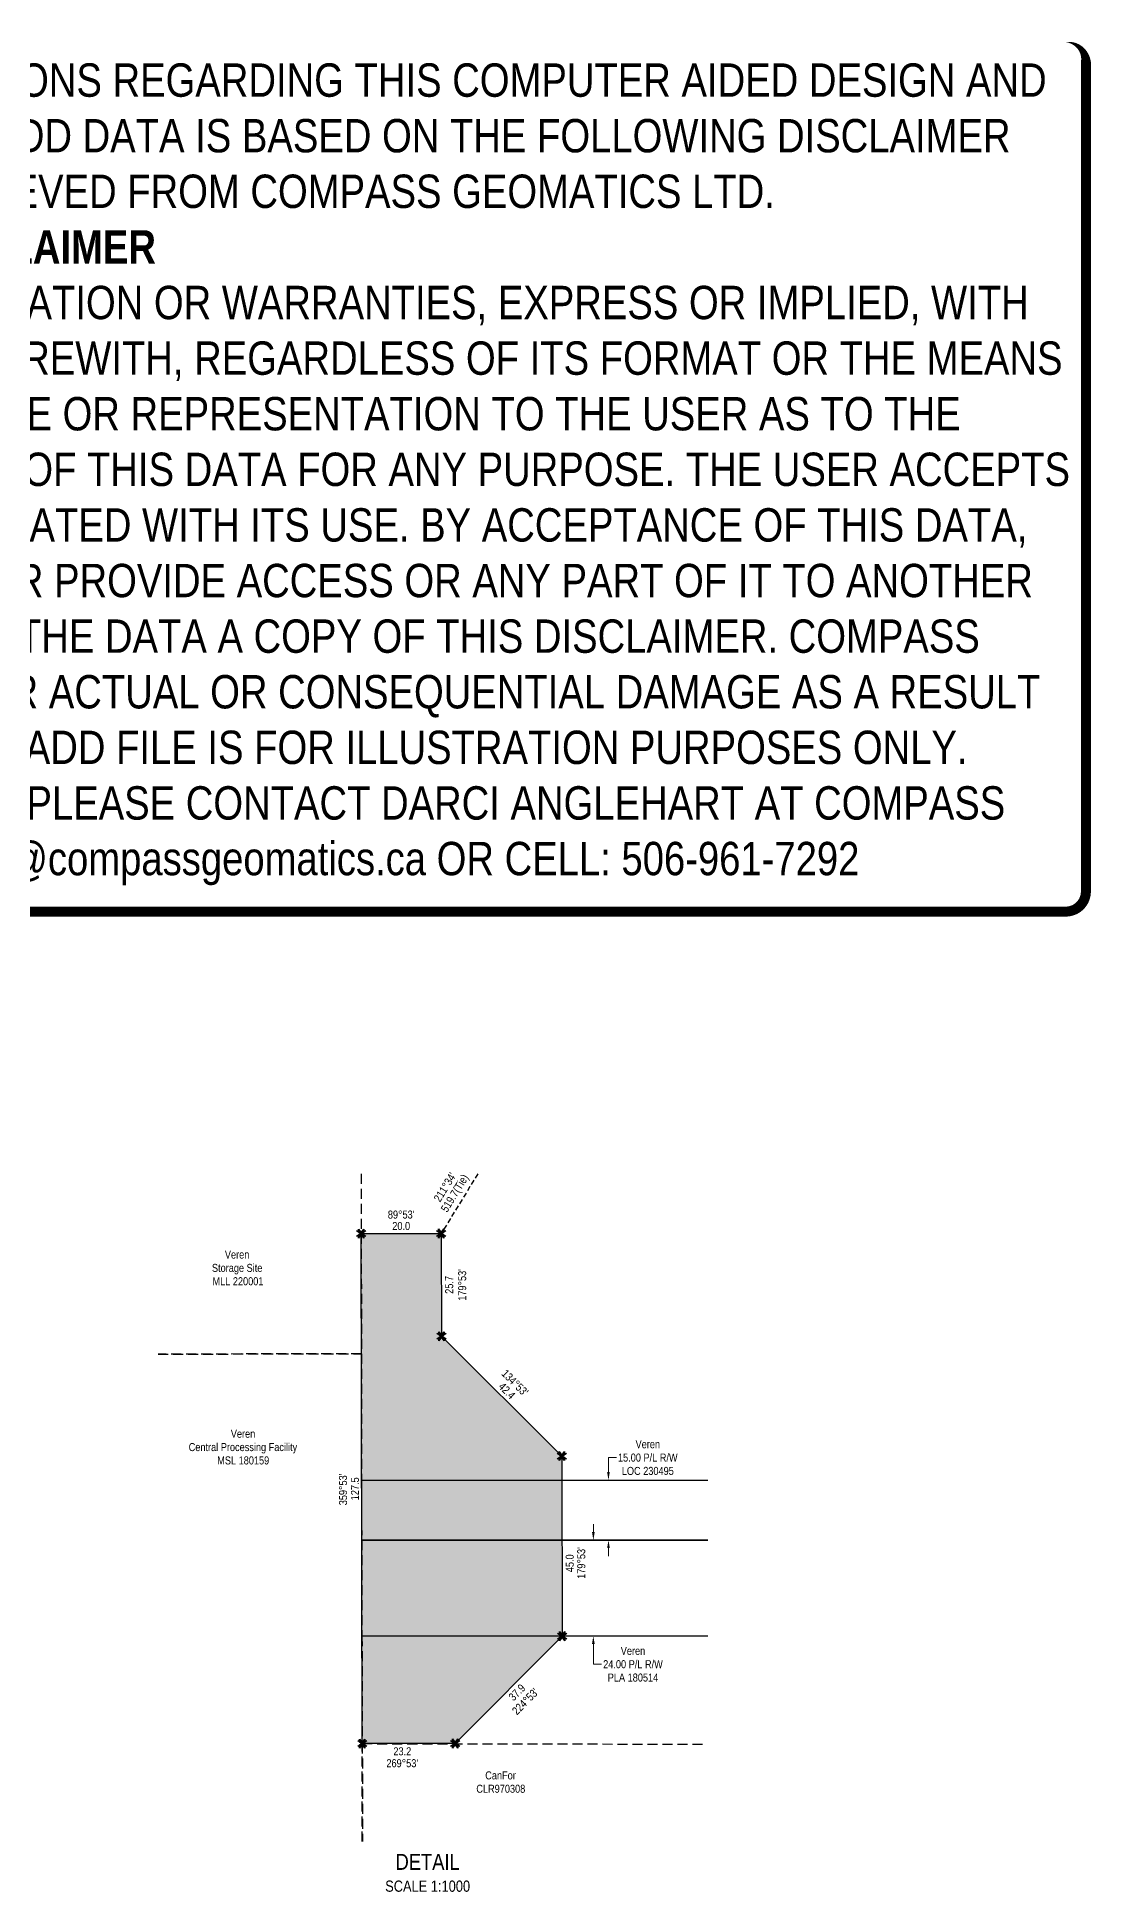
# Model space of a CAD drawing. Extents: x 489159 to 491791, y 6044100 to 6046450.
# Drawn here: x 490475 to 491791, y 6044134 to 6046450 of the extents above; entities that cross this region are included whole.
import ezdxf
from ezdxf.enums import TextEntityAlignment as Align

# ---------------------------------------------------------------- set-up
doc = ezdxf.new("R2010")
doc.units = 0
doc.header["$LTSCALE"] = 5
doc.header["$PDSIZE"] = 0.5
doc.linetypes.add('foc-ACCESSROAD', pattern=[3.75, 2.5, -1.25])
doc.linetypes.add('foc-TRAV', pattern=[1.875, 1.25, -0.625])
doc.layers.get('Defpoints').update_dxf_attribs({"color": 9})
for name, color, linetype in [('C-RW', 13, 'Continuous'), ('C-WS', 13, 'foc-ACCESSROAD'), ('DETAIL-T', 7, 'Continuous'), ('F-WS', 190, 'foc-ACCESSROAD'), ('L-BD', 7, 'Continuous'), ('L-MON', 1, 'Continuous'), ('L-TRAV', 7, 'foc-TRAV'), ('P-PROPOSED', 10, 'Continuous'), ('P-PROPOSED-H', 21, 'Continuous')]:
    doc.layers.add(name, color=color, linetype=linetype)
for name, color, linetype, lineweight in [('C-RW-T', 13, 'Continuous', 9), ('C-WS-T', 13, 'Continuous', 9), ('F-WS-T', 190, 'Continuous', 9)]:
    doc.layers.add(name, color=color, linetype=linetype, lineweight=lineweight)
doc.layers.add('DISCLAIMER', color=7, linetype='Continuous', plot=False)
doc.styles.add('80', font='ARIALN.TTF', dxfattribs={"height": 10})
doc.styles.add('80CG', font='ARIALN.TTF', dxfattribs={"height": 10})
doc.styles.add('80L', font='ARIALN.TTF', dxfattribs={"height": 10})
doc.styles.get("Standard").update_dxf_attribs({"font": 'ARIALN.TTF'})
doc.dimstyles.new('Compass 5 000', dxfattribs={"dimscale": 5, "dimtxt": 9, "dimasz": 2, "dimexe": 0.2, "dimexo": 0.0625, "dimgap": 0.5, "dimtad": 0, "dimtih": 1, "dimtoh": 1, "dimzin": 0, "dimdsep": 46, "dimtxsty": '80CG', "dimcen": 0.1, "dimse1": 1, "dimse2": 1, "dimclrd": 256, "dimclrt": 256, "dimaunit": 1, "dimadec": 4, "dimazin": 0, "dimtfac": 0.06, "dimtofl": 0, "dimtmove": 0, "dimatfit": 1, "dimfxl": 0.2, "dimtolj": 1, "dimtzin": 0, "dimlwd": -1, "dimarcsym": 0})

# ---------------------------------------------------------------- blocks, each defined once
blk = doc.blocks.new('*D516')
at = {"layer": 'C-RW-T', "transparency": 16777216}
for p, q in [((491188.3, 6044658), (491188.3, 6044676)), ((491188.3, 6044676), (491198.3, 6044676)), ((491188.3, 6044563), (491188.3, 6044553))]:
    blk.add_line(p, q, dxfattribs=at)
for points in [[(491186.6, 6044658), (491189.9, 6044658), (491188.3, 6044648)], [(491186.6, 6044563), (491189.9, 6044563), (491188.3, 6044573)]]:
    blk.add_solid(points, dxfattribs=at)
at = {"layer": 'Defpoints', "color": 0, "transparency": 16777216}
for p in [(491111.4, 6044648), (491188.3, 6044648), (491111.4, 6044573)]:
    blk.add_point(p, dxfattribs=at)
at = {"layer": 'C-RW-T', "transparency": 16777216, "insert": (491237.4, 6044676), "char_height": 10, "attachment_point": 5, "style": '80CG'}
blk.add_mtext('\\A1;Veren\\P15.00 P/L R/W\\PLOC 230495', dxfattribs=at)
blk = doc.blocks.new('*D517')
at = {"layer": 'C-RW-T', "transparency": 16777216}
for p, q in [((491169.4, 6044583), (491169.4, 6044593)), ((491169.4, 6044443.1), (491169.4, 6044417.9)), ((491169.4, 6044417.9), (491179.4, 6044417.9))]:
    blk.add_line(p, q, dxfattribs=at)
for points in [[(491171.1, 6044583), (491167.7, 6044583), (491169.4, 6044573)], [(491171.1, 6044443.1), (491167.7, 6044443.1), (491169.4, 6044453.1)]]:
    blk.add_solid(points, dxfattribs=at)
at = {"layer": 'Defpoints', "color": 0, "transparency": 16777216}
for p in [(491169.4, 6044573), (491298.5, 6044573), (491298.5, 6044453.1)]:
    blk.add_point(p, dxfattribs=at)
at = {"layer": 'C-RW-T', "transparency": 16777216, "insert": (491218.9, 6044417.9), "char_height": 10, "attachment_point": 5, "style": '80CG'}
blk.add_mtext('\\A1;Veren\\P24.00 P/L R/W\\PPLA 180514', dxfattribs=at)
blk = doc.blocks.new('TEMP')
h = blk.add_hatch(color=255)
h.dxf.hatch_style = 1
h.paths.add_polyline_path([(0, 0.25), (-0.67, 1.15), (-0.67, 0.67), (-1.15, 0.67), (-0.25, 0), (-1.15, -0.67), (-0.67, -0.67), (-0.67, -1.15), (0, -0.25), (0.67, -1.15), (0.67, -0.67), (1.15, -0.67), (0.25, 0), (1.15, 0.67), (0.67, 0.67), (0.67, 1.15)])
h.paths.add_polyline_path([(0.57, 0.85), (0.57, 0.57), (0.85, 0.57), (0.08, 0), (0.85, -0.57), (0.57, -0.57), (0.57, -0.85), (0, -0.08), (-0.57, -0.85), (-0.57, -0.57), (-0.85, -0.57), (-0.08, 0), (-0.85, 0.57), (-0.57, 0.57), (-0.57, 0.85), (0, 0.08)], flags=16)
h = blk.add_hatch(color=1)
h.dxf.hatch_style = 1
h.paths.add_polyline_path([(0, 0.08), (-0.57, 0.85), (-0.57, 0.57), (-0.85, 0.57), (-0.08, 0), (-0.85, -0.57), (-0.57, -0.57), (-0.57, -0.85), (0, -0.08), (0.57, -0.85), (0.57, -0.57), (0.85, -0.57), (0.08, 0), (0.85, 0.57), (0.57, 0.57), (0.57, 0.85)])
at = {"color": 1}
for p, q in [((-0.08, 0), (0.08, 0)), ((0, 0.08), (0, -0.08))]:
    blk.add_line(p, q, dxfattribs=at)
at = {"color": 255, "flags": 128}
blk.add_lwpolyline([(-0.25, 0), (-1.15, 0.67), (-0.67, 0.67), (-0.67, 1.15), (0, 0.25), (0.67, 1.15), (0.67, 0.67), (1.15, 0.67), (0.25, 0), (1.15, -0.67), (0.67, -0.67), (0.67, -1.15), (0, -0.25), (-0.67, -1.15), (-0.67, -0.67), (-1.15, -0.67)], close=True, dxfattribs=at)
at = {"color": 1, "flags": 128}
blk.add_lwpolyline([(-0.08, 0), (-0.85, 0.57), (-0.57, 0.57), (-0.57, 0.85), (0, 0.08), (0.57, 0.85), (0.57, 0.57), (0.85, 0.57), (0.08, 0), (0.85, -0.57), (0.57, -0.57), (0.57, -0.85), (0, -0.08), (-0.57, -0.85), (-0.57, -0.57), (-0.85, -0.57)], close=True, dxfattribs=at)
blk = doc.blocks.new('Disclaimer_Legal')
at = {"layer": 'DISCLAIMER', "color": 254, "flags": 128}
blk.add_lwpolyline([(-3612.9, -1104.6, 37.5, 37.5, 0), (4096.1, -1104.6, 37.5, 37.5, 0.414214), (4171.1, -1029.6, 37.5, 37.5, 0), (4171.1, 2078.7, 37.5, 0, 0.414214), (4096.1, 2153.7, 0, 0, 0), (-3612.9, 2153.7, 0, 0, 0.414214), (-3687.9, 2078.7, 0, 0, 0), (-3687.9, -1029.6, 0, 37.5, 0.414214)], format="xyseb", close=True, dxfattribs=at)
at = {"layer": 'DISCLAIMER', "color": 254, "insert": (241.6, 533.9), "char_height": 125, "width": 7717.568, "attachment_point": 5, "style": '80'}
blk.add_mtext('NOTICE TO THE CORPORATION, PERSON &/OR PERSONS REGARDING THIS COMPUTER AIDED DESIGN AND DRAFTING (CADD) FILES. ACCEPTANCE OF THE CADD DATA IS BASED ON THE FOLLOWING DISCLAIMER WHICH COVERS ALL CADD DATA RECIEVED FROM COMPASS GEOMATICS LTD.\\P{\\fArial Narrow|b1|i0|c0|p34;DISCLAIMER}\\PCOMPASS GEOMATICS LTD. MAKES NO REPRESENTATION OR WARRANTIES, EXPRESS OR IMPLIED, WITH RESPECT TO THE REUSE OF THE DATA PROVIDED HEREWITH, REGARDLESS OF ITS FORMAT OR THE MEANS OF ITS TRANSMISSION. THERE IS NO GUARANTEE OR REPRESENTATION TO THE USER AS TO THE ACCURACY, CURRENCY, SUITABILITY OR RELIABILITY OF THIS DATA FOR ANY PURPOSE. THE USER ACCEPTS THE DATA "AS IS", AND ASSUMES ALL RISKS ASSOCIATED WITH ITS USE. BY ACCEPTANCE OF THIS DATA, THE USER AGREES NOT TO TRANSMIT THIS DATA OR PROVIDE ACCESS OR ANY PART OF IT TO ANOTHER PARTY UNLESS THE USER SHALL INCLUDE WITH THE DATA A COPY OF THIS DISCLAIMER. COMPASS GEOMATICS LTD. ASSUMES NO RESPONSIBILITY FOR ACTUAL OR CONSEQUENTIAL DAMAGE AS A RESULT OF ANY USER\'S RELIANCE ON THIS DATA. THIS CADD FILE IS FOR ILLUSTRATION PURPOSES ONLY.\\PIF YOU REQUIRE MORE ACCURATE INFORMATION, PLEASE CONTACT DARCI ANGLEHART AT COMPASS GEOMATICS LTD. VIA EMAIL: darci.anglehart@compassgeomatics.ca OR CELL: 506-961-7292', dxfattribs=at)

msp = doc.modelspace()

# ---------------------------------------------------------------- hatches: boundary and pattern name
at = {"layer": 'P-PROPOSED-H'}
h = msp.add_hatch(color=256, dxfattribs=at)
h.dxf.hatch_style = 1
h.paths.add_polyline_path([(490879.452, 6044955.788), (490979.4, 6044956.004), (490979.677, 6044827.58), (491129.923, 6044677.982), (491130.409, 6044453.1), (490996.868, 6044318.981), (490880.829, 6044318.73)])

# ---------------------------------------------------------------- linework, layer by layer
at = {"layer": 'C-RW'}
for points in [[(491312.452, 6044572.968), (490880.086, 6044572.968), (490880.242, 6044647.979), (491312.452, 6044647.979)], [(491312.452, 6044453.1), (490880.437, 6044453.099), (490880.086, 6044572.968), (491312.452, 6044572.96)]]:
    msp.add_lwpolyline(points, dxfattribs=at)
at = {"layer": 'C-WS', "flags": 128}
msp.add_lwpolyline([(490879.31, 6045030.492), (490879.838, 6044805.866), (490625.972, 6044805.215)], dxfattribs=at)
at = {"layer": 'C-WS'}
msp.add_lwpolyline([(490625.972, 6044805.215), (490879.838, 6044805.866), (490879.859, 6044650.973), (490879.863, 6044647.929), (490880.086, 6044572.968), (490880.437, 6044453.099), (490880.829, 6044318.73), (490881.187, 6044196.292)], dxfattribs=at)
at = {"layer": 'F-WS'}
msp.add_lwpolyline([(490880.575, 6044196.294), (490880.829, 6044318.73), (491308.483, 6044318.109)], dxfattribs=at)
at = {"layer": 'L-TRAV', "flags": 128}
msp.add_lwpolyline([(491025.156, 6045030.492), (490979.4, 6044956.004)], dxfattribs=at)
at = {"layer": 'P-PROPOSED', "flags": 128}
msp.add_lwpolyline([(490879.452, 6044955.788), (490979.4, 6044956.004), (490979.677, 6044827.58), (491129.923, 6044677.982), (491130.409, 6044453.1), (490996.868, 6044318.981), (490880.829, 6044318.73)], close=True, dxfattribs=at)

# ---------------------------------------------------------------- block references
at = {"layer": 'Defpoints', "color": 2, "xscale": 0.3333333333333333, "yscale": 0.3333333333333333, "zscale": 0.3333333333333333}
msp.add_blockref('Disclaimer_Legal', (490394.163, 6045726.305), dxfattribs=at)
at = {"layer": 'L-MON', "color": 2, "xscale": 4.997395, "yscale": 4.997395, "zscale": 4.997395}
for p in [(490879.452, 6044955.788), (490979.4, 6044956.004), (490979.677, 6044827.58), (491129.923, 6044677.982), (491130.409, 6044453.1), (490880.829, 6044318.73), (490996.868, 6044318.981)]:
    msp.add_blockref('TEMP', p, dxfattribs=at)

# ---------------------------------------------------------------- texts
at = {"layer": 'C-WS-T', "char_height": 9.99479, "attachment_point": 1, "style": '80L'}
for s, width, insert in [('\\pi16.464;Veren\\P\\pi0.30905;Storage Site\\P\\pi0.96355;MLL 220001', 62.61852, (490692.744, 6044934.648)), ('\\pi52.96;Veren\\P\\pi0.35801;Central Processing Facility\\P\\pi36.025;MSL 180159', 135.6116, (490663.65, 6044710.845))]:
    msp.add_mtext_dynamic_manual_height_columns(s, width=width, gutter_width=50, heights=[0], dxfattribs=dict(at, insert=insert))
at = {"layer": 'DETAIL-T', "color": 3, "insert": (490962.454, 6044157.293), "char_height": 19.98958, "width": 105.45063, "attachment_point": 5, "style": '80CG'}
msp.add_mtext('DETAIL\\P{\\H0.7x;SCALE 1:1000}', dxfattribs=at)
at = {"layer": 'F-WS-T', "insert": (491025.155, 6044284.062), "char_height": 9.99479, "attachment_point": 1, "style": '80L'}
msp.add_mtext_dynamic_manual_height_columns('\\pi9.2311;CanFor\\P\\pi-1.8955;CLR970308', width=56.24598, gutter_width=50, heights=[0], dxfattribs=at)
at = {"layer": 'L-BD'}
for s, rotation, p in [("211%%d34'", 58.438304, (490984.018, 6045013.911)), ('519.7(Tie)', 58.438304, (490996.153, 6045006.457)), ("89%%d53'", 0.123825, (490929.375, 6044979.633)), ('20.0', 0.123825, (490929.405, 6044965.391)), ("179%%d53'", 90.123825, (491005.594, 6044891.74)), ('25.7', 90.123825, (490989.347, 6044891.771)), ('42.4', 315.123825, (491061.5, 6044759.51)), ("134%%d53'", 315.123825, (491071.549, 6044769.602)), ("359%%d53'", 90.123825, (490856.774, 6044636.294)), ('127.5', 90.123825, (490871.683, 6044637.052)), ("179%%d53'", 90.123825, (491154.288, 6044544.392)), ('45.0', 90.123825, (491139.881, 6044544.056)), ('37.9', 45.123825, (491074.004, 6044382.773)), ("224%%d53'", 45.123825, (491084.331, 6044371.471)), ('23.2', 0.123825, (490930.782, 6044309.165)), ("269%%d53'", 0.123825, (490930.751, 6044294.287))]:
    msp.add_text(s, height=9.9948, rotation=rotation, dxfattribs=at).set_placement(p, align=Align.MIDDLE_CENTER)

# ---------------------------------------------------------------- dimensions: what is measured, and where the dimension line sits
at = {"layer": 'C-RW-T'}
for base, p1, p2, angle, text, picture, middle in [((491188.281, 6044647.979), (491111.358, 6044572.968), (491111.358, 6044647.979), 89.999951, 'Veren\\P15.00 P/L R/W\\PLOC 230495', '*D516', (491237.367, 6044675.991)), ((491169.386, 6044572.968), (491298.461, 6044453.1), (491298.46, 6044572.968), 90.000137, 'Veren\\P24.00 P/L R/W\\PPLA 180514', '*D517', (491218.926, 6044417.873))]:
    dim = msp.add_linear_dim(base=base, p1=p1, p2=p2, angle=angle, text=text, dimstyle='Compass 5 000', dxfattribs=at)
    dim.commit()
    dim.dimension.update_dxf_attribs({"geometry": picture, "text_midpoint": middle, "dimtype": 161})

doc.saveas('drawing.dxf')
